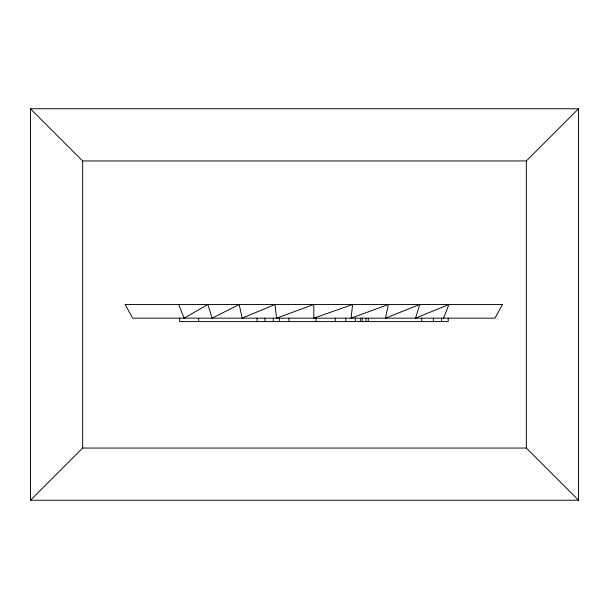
<?xml version="1.0" encoding="UTF-8"?>
<svg xmlns="http://www.w3.org/2000/svg" width="609" height="609" viewBox="0 0 609 609"><rect width="100%" height="100%" fill="white"/><g stroke="black" fill="none" stroke-linecap="round" stroke-linejoin="round"><path stroke-width="0.91" d="M443.527 318.164L448.932 304.5L415.498 318.164L419.738 304.5L385.436 318.164L388.42 304.5L351.058 318.164L352.611 304.5L313.81 318.164L313.81 304.5L276.555 318.164L275.002 304.5L242.176 318.164L239.192 304.5L212.115 318.164L207.875 304.5L184.085 318.164L178.681 304.5M30.45 500.248L82.649 448.049L526.351 448.049L578.55 500.248L578.55 108.752L30.45 108.752L30.45 500.248L578.55 500.248M30.45 108.752L82.649 160.951L526.351 160.951L578.55 108.752M526.351 160.951L526.351 448.049M448.216 318.164L448.216 321.582L179.693 321.582L179.693 318.164M441.601 318.164L441.601 321.582M433.395 318.164L433.395 321.582M421.717 318.164L421.717 321.582M368.3 318.164L368.3 321.582M365.979 318.164L365.979 321.582M362.21 318.164L362.21 321.582M360.376 318.164L360.376 321.582M355.344 318.164L355.344 321.582M345.798 318.164L345.798 321.582M335.277 318.164L335.277 321.582M316.018 318.164L316.018 321.582M288.932 318.164L288.932 321.582M279.394 318.164L279.394 321.582M273.289 318.164L273.289 321.582M264.892 318.164L264.892 321.582M257.036 318.164L257.036 321.582M198.671 318.164L198.671 321.582M82.649 160.951L82.649 448.049M502.501 304.5L494.957 318.164L132.663 318.164L125.111 304.5L502.501 304.5"/></g></svg>
